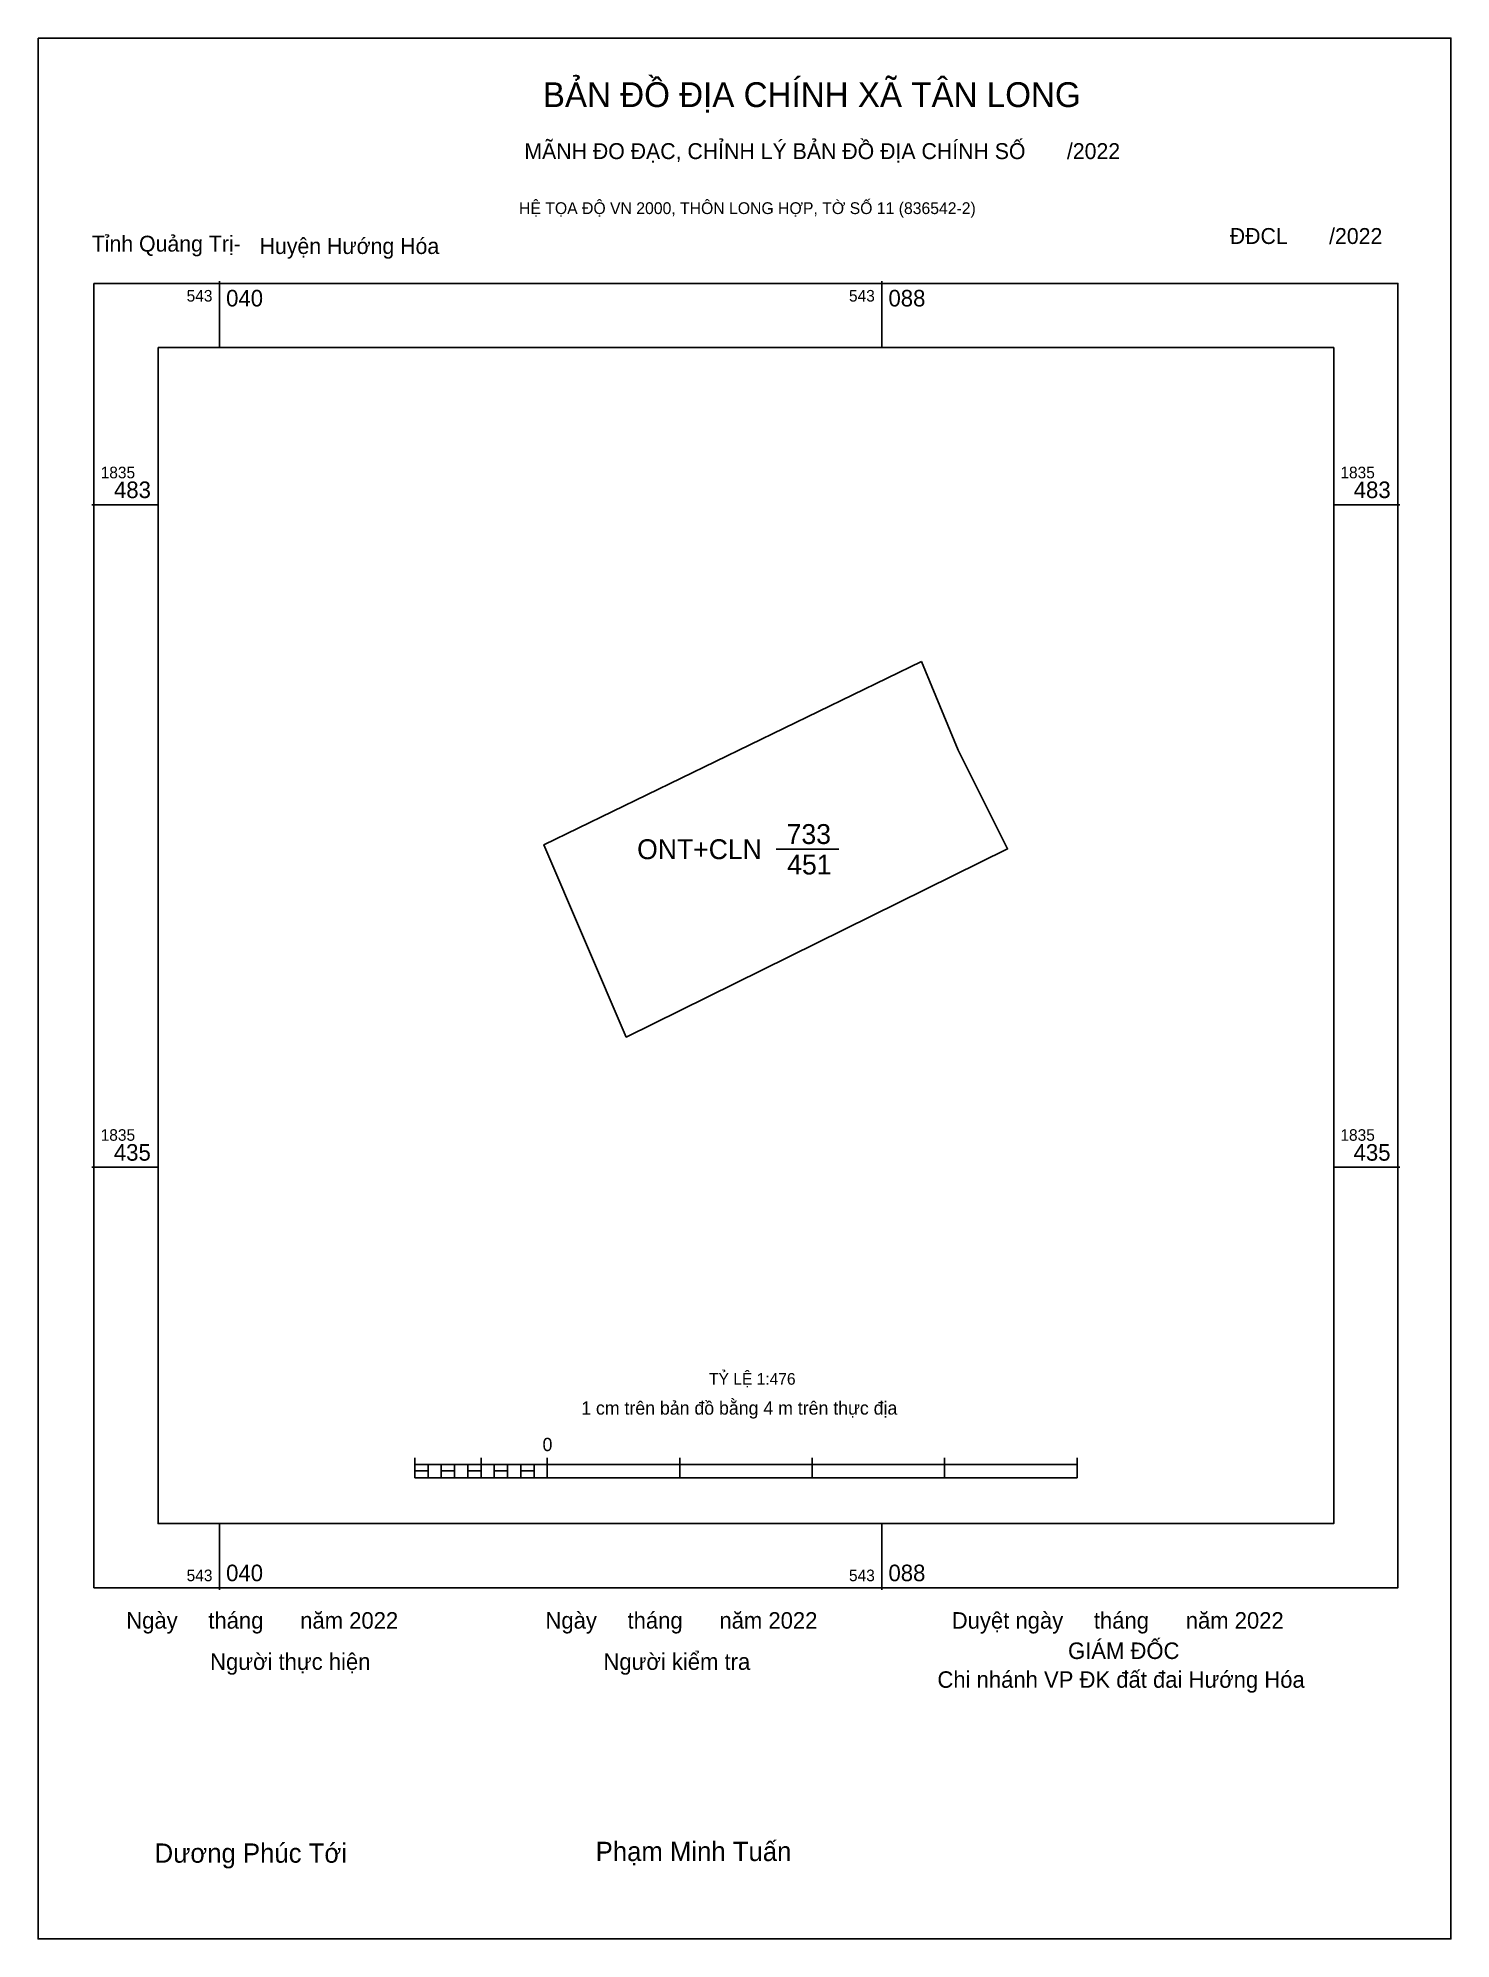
# Model space of a CAD drawing. Extents: x 543028 to 543129, y 1835380 to 1835517.
import ezdxf

# ---------------------------------------------------------------- set-up
doc = ezdxf.new("R2010")
doc.units = 0
for name, color, linetype in [('Level 10', 7, 'Continuous'), ('Level 13', 7, 'Continuous'), ('Level 15', 7, 'Continuous'), ('Level 6', 7, 'Continuous'), ('Level 62', 7, 'Continuous'), ('Level 63', 7, 'Continuous'), ('Level 9', 7, 'Continuous')]:
    doc.layers.add(name, color=color, linetype=linetype)

msp = doc.modelspace()

# ---------------------------------------------------------------- linework, layer by layer
at = {"layer": 'Level 10'}
msp.add_lwpolyline([(543091.39, 1835471.83), (543094.04, 1835465.47), (543097.58, 1835458.37), (543070.17, 1835444.84), (543064.25, 1835458.67)], close=True, dxfattribs=at)
at = {"layer": 'Level 15'}
msp.add_lwpolyline([(543027.88, 1835516.64), (543129.46, 1835516.64), (543129.46, 1835380.03), (543027.88, 1835380.03)], close=True, dxfattribs=at)
at = {"layer": 'Level 62'}
msp.add_lwpolyline([(543036.51, 1835494.4), (543121.03, 1835494.4), (543121.03, 1835409.88), (543036.51, 1835409.88)], close=True, dxfattribs=at)
at = {"layer": 'Level 63'}
for p, q in [((543040.93, 1835499.16), (543040.93, 1835494.4)), ((543088.54, 1835499.16), (543088.54, 1835494.4)), ((543031.75, 1835483.1), (543036.51, 1835483.1)), ((543121.03, 1835483.1), (543125.79, 1835483.1)), ((543031.75, 1835435.49), (543036.51, 1835435.49)), ((543121.03, 1835435.49), (543125.79, 1835435.49)), ((543054.97, 1835414.61), (543054.97, 1835413.18)), ((543054.97, 1835414.13), (543102.58, 1835414.13)), ((543055.92, 1835414.13), (543055.92, 1835413.18)), ((543056.87, 1835414.13), (543056.87, 1835413.18)), ((543057.82, 1835414.13), (543057.82, 1835413.18)), ((543058.77, 1835414.13), (543058.77, 1835413.18)), ((543059.73, 1835414.61), (543059.73, 1835413.18)), ((543059.73, 1835414.13), (543059.73, 1835413.18)), ((543060.68, 1835414.13), (543060.68, 1835413.18)), ((543061.63, 1835414.13), (543061.63, 1835413.18)), ((543062.58, 1835414.13), (543062.58, 1835413.18)), ((543063.54, 1835414.13), (543063.54, 1835413.18)), ((543064.49, 1835414.61), (543064.49, 1835413.18)), ((543064.49, 1835414.13), (543064.49, 1835413.18)), ((543074.01, 1835414.61), (543074.01, 1835413.18)), ((543083.53, 1835414.61), (543083.53, 1835413.18)), ((543093.06, 1835414.61), (543093.06, 1835413.18)), ((543102.58, 1835414.61), (543102.58, 1835413.18)), ((543054.97, 1835413.18), (543102.58, 1835413.18)), ((543040.93, 1835409.88), (543040.93, 1835405.12)), ((543088.54, 1835409.88), (543088.54, 1835405.12))]:
    msp.add_line(p, q, dxfattribs=at)
for points in [[(543031.9, 1835499.01), (543125.65, 1835499.01), (543125.65, 1835405.27), (543031.9, 1835405.27)], [(543054.97, 1835413.66), (543055.92, 1835413.66), (543055.92, 1835413.18), (543054.97, 1835413.18)], [(543054.97, 1835413.66), (543055.92, 1835413.66), (543055.92, 1835413.18), (543054.97, 1835413.18)], [(543056.87, 1835413.66), (543057.82, 1835413.66), (543057.82, 1835413.18), (543056.87, 1835413.18)], [(543058.77, 1835413.66), (543059.73, 1835413.66), (543059.73, 1835413.18), (543058.77, 1835413.18)], [(543060.68, 1835413.66), (543061.63, 1835413.66), (543061.63, 1835413.18), (543060.68, 1835413.18)], [(543062.58, 1835413.66), (543063.54, 1835413.66), (543063.54, 1835413.18), (543062.58, 1835413.18)]]:
    msp.add_lwpolyline(points, close=True, dxfattribs=at)
at = {"layer": 'Level 9'}
msp.add_line((543080.95, 1835458.34), (543085.44, 1835458.34), dxfattribs=at)

# ---------------------------------------------------------------- texts
at = {"layer": 'Level 13'}
for s, p in [('ONT+CLN', (543070.95, 1835457.63)), ('733', (543081.7, 1835458.72)), ('451', (543081.74, 1835456.53))]:
    msp.add_text(s, height=1.428, dxfattribs=at).set_placement(p)
at = {"layer": 'Level 6'}
msp.add_text('TỶ LỆ 1:476', height=0.837, dxfattribs=at).set_placement((543076.12, 1835419.86))
at = {"layer": 'Level 63'}
for s, height, p in [('BẢN ĐỒ ĐỊA CHÍNH XÃ TÂN LONG', 1.7825, (543064.17, 1835511.68)), ('MÃNH ĐO ĐẠC, CHỈNH LÝ BẢN ĐỒ ĐỊA CHÍNH SỐ       /2022', 1.1438, (543062.84, 1835507.94)), ('HỆ TỌA ĐỘ VN 2000, THÔN LONG HỢP, TỜ SỐ 11 (836542-2)', 0.8467, (543062.46, 1835503.99)), ('543', 0.833, (543038.56, 1835497.7)), ('040', 1.19, (543041.4, 1835497.35)), ('543', 0.833, (543086.18, 1835497.7)), ('088', 1.19, (543089.02, 1835497.35)), ('1835', 0.833, (543032.38, 1835485)), ('1835', 0.833, (543121.51, 1835485)), ('483', 1.19, (543033.34, 1835483.58)), ('483', 1.19, (543122.47, 1835483.58)), ('1835', 0.833, (543032.38, 1835437.39)), ('435', 1.19, (543033.33, 1835435.96)), ('1835', 0.833, (543121.51, 1835437.39)), ('435', 1.19, (543122.46, 1835435.96)), ('1 cm trên bản đồ bằng 4 m trên thực địa', 0.9523, (543066.93, 1835417.71)), ('0', 0.952, (543064.15, 1835415.09)), ('543', 0.833, (543038.56, 1835405.74)), ('040', 1.19, (543041.4, 1835405.74)), ('543', 0.833, (543086.18, 1835405.74)), ('088', 1.19, (543089.02, 1835405.74)), ('Ngày     tháng      năm 2022', 1.1848, (543034.22, 1835402.33)), ('Ngày     tháng      năm 2022', 1.1848, (543064.36, 1835402.33)), ('Duyệt ngày     tháng      năm 2022', 1.1848, (543093.57, 1835402.33)), ('GIÁM ĐỐC', 1.185, (543101.93, 1835400.15)), ('Người thực hiện', 1.1848, (543040.25, 1835399.37)), ('Người kiểm tra', 1.1848, (543068.53, 1835399.37)), ('Chi nhánh VP ĐK đất đai Hướng Hóa', 1.1848, (543092.54, 1835398.08)), ('Dương Phúc Tới', 1.3819, (543036.26, 1835385.51)), ('Phạm Minh Tuấn', 1.3819, (543067.97, 1835385.63))]:
    msp.add_text(s, height=height, dxfattribs=at).set_placement(p)
at = {"layer": 'Level 9'}
for s, p in [('ĐĐCL       /2022', (543113.56, 1835501.84)), ('Tỉnh Quảng Trị-', (543031.74, 1835501.29)), ('Huyện Hướng Hóa', (543043.81, 1835501.12))]:
    msp.add_text(s, height=1.1438, dxfattribs=at).set_placement(p)

doc.saveas('drawing.dxf')
